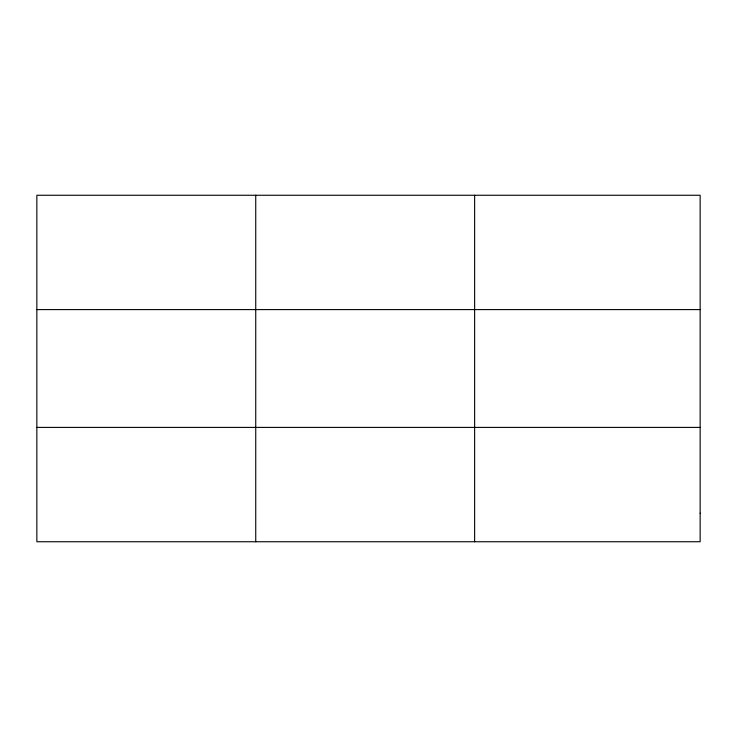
<?xml version="1.0" encoding="UTF-8"?>
<svg xmlns="http://www.w3.org/2000/svg" width="737" height="737" viewBox="0 0 737 737"><rect width="100%" height="100%" fill="white"/><g stroke="black" fill="none" stroke-linecap="round" stroke-linejoin="round"><path stroke-width="1.11" d="M255.739 541.741L255.739 195.259M474.628 541.741L474.628 195.259M36.85 309.595L700.15 309.595M36.85 427.405L700.15 427.405M700.15 513.155L700.15 541.741L36.85 541.741L36.85 195.259L700.15 195.259L700.15 513.155"/></g></svg>
